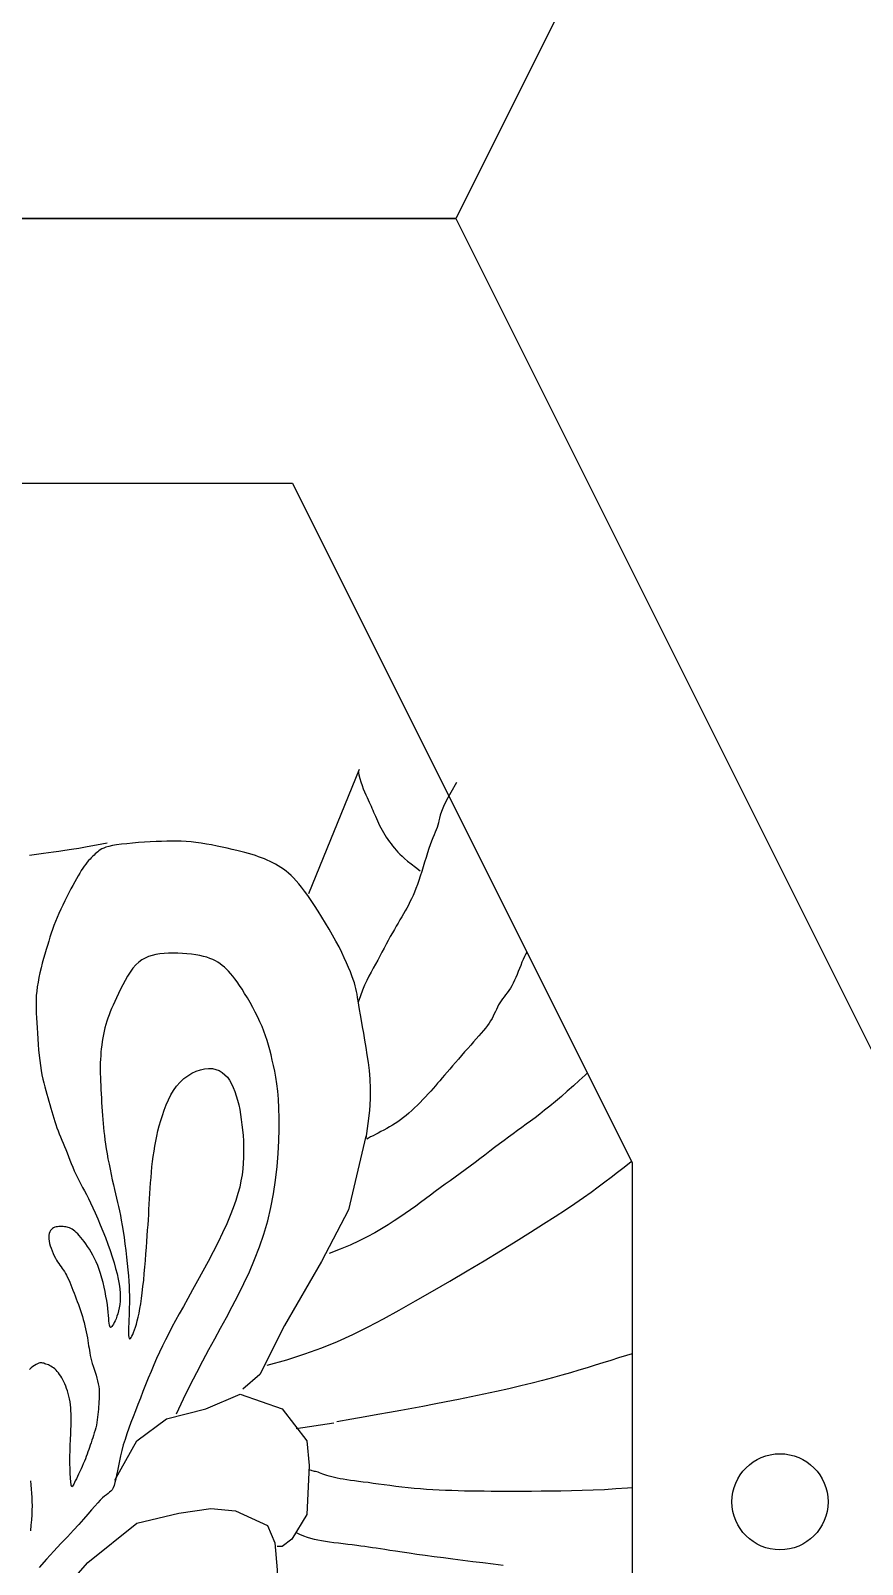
# Model space of a CAD drawing. Extents: x 377 to 3679, y 2766 to 6385.
# Drawn here: x 2138.5 to 2232.9, y 4378.4 to 4552.4 of the extents above; entities that cross this region are included whole.
import ezdxf

# ---------------------------------------------------------------- set-up
doc = ezdxf.new("R2010")
doc.units = 0
doc.header["$MEASUREMENT"] = 0
doc.layers.add('3', color=3, linetype='CONTINUOUS')
doc.layers.add('7', color=7, linetype='CONTINUOUS')

msp = doc.modelspace()

# ---------------------------------------------------------------- linework, layer by layer
at = {"layer": '3'}
for points in [[(2175.79, 4468.56), (2170.07, 4454.49)], [(2175.69, 4468.4), (2175.77, 4467.98), (2175.87, 4467.56), (2175.99, 4467.16), (2176.13, 4466.77), (2176.27, 4466.4), (2176.42, 4466.05), (2176.56, 4465.72), (2176.7, 4465.42), (2176.83, 4465.14), (2176.95, 4464.88), (2177.06, 4464.64), (2177.16, 4464.41), (2177.26, 4464.19), (2177.35, 4463.97), (2177.45, 4463.75), (2177.55, 4463.52), (2177.66, 4463.28), (2177.77, 4463.02), (2177.88, 4462.76), (2178, 4462.5), (2178.13, 4462.23), (2178.27, 4461.96), (2178.41, 4461.69), (2178.56, 4461.42), (2178.72, 4461.15), (2178.88, 4460.89), (2179.05, 4460.64), (2179.23, 4460.39), (2179.42, 4460.15), (2179.6, 4459.91), (2179.8, 4459.67), (2180, 4459.44), (2180.2, 4459.21), (2180.42, 4458.98), (2180.67, 4458.73), (2180.95, 4458.47), (2181.29, 4458.18), (2181.7, 4457.87), (2182.18, 4457.51), (2182.74, 4457.1)], [(2186.84, 4467.09), (2186.2, 4465.98), (2185.71, 4465.09), (2185.37, 4464.38), (2185.14, 4463.82), (2185, 4463.38), (2184.91, 4463.04), (2184.86, 4462.76), (2184.81, 4462.51), (2184.74, 4462.26), (2184.65, 4462.01), (2184.55, 4461.75), (2184.43, 4461.46), (2184.3, 4461.16), (2184.16, 4460.83), (2184.01, 4460.46), (2183.86, 4460.05), (2183.71, 4459.6), (2183.55, 4459.11), (2183.39, 4458.6), (2183.23, 4458.07), (2183.07, 4457.53), (2182.91, 4457), (2182.74, 4456.48), (2182.58, 4455.99), (2182.41, 4455.52), (2182.25, 4455.08), (2182.08, 4454.67), (2181.92, 4454.29), (2181.75, 4453.92), (2181.57, 4453.56), (2181.39, 4453.21), (2181.21, 4452.87), (2181.02, 4452.54), (2180.83, 4452.2), (2180.64, 4451.86), (2180.43, 4451.52), (2180.23, 4451.16), (2180.01, 4450.8), (2179.8, 4450.43), (2179.57, 4450.04), (2179.34, 4449.63), (2179.11, 4449.2), (2178.88, 4448.77), (2178.64, 4448.33), (2178.39, 4447.88), (2178.15, 4447.42), (2177.91, 4446.97), (2177.66, 4446.51), (2177.41, 4446.06), (2177.17, 4445.61), (2176.92, 4445.14), (2176.68, 4444.64), (2176.43, 4444.11), (2176.18, 4443.54), (2175.94, 4442.9), (2175.69, 4442.2)], [(2176.59, 4426.75), (2176.84, 4428.43), (2177, 4429.92), (2177.08, 4431.24), (2177.1, 4432.42), (2177.05, 4433.48), (2176.97, 4434.46), (2176.85, 4435.36), (2176.72, 4436.22), (2176.59, 4437.06), (2176.46, 4437.88), (2176.32, 4438.66), (2176.19, 4439.41), (2176.07, 4440.11), (2175.96, 4440.76), (2175.86, 4441.35), (2175.77, 4441.87), (2175.69, 4442.33), (2175.63, 4442.73), (2175.57, 4443.09), (2175.5, 4443.42), (2175.44, 4443.74), (2175.36, 4444.06), (2175.26, 4444.4), (2175.14, 4444.77), (2174.99, 4445.18), (2174.82, 4445.63), (2174.61, 4446.13), (2174.38, 4446.66), (2174.12, 4447.23), (2173.83, 4447.83), (2173.52, 4448.45), (2173.17, 4449.11), (2172.8, 4449.78), (2172.41, 4450.47), (2172, 4451.16), (2171.58, 4451.84), (2171.17, 4452.51), (2170.75, 4453.15), (2170.35, 4453.74), (2169.97, 4454.29), (2169.62, 4454.79), (2169.28, 4455.23), (2168.97, 4455.62), (2168.66, 4455.97), (2168.37, 4456.28), (2168.08, 4456.56), (2167.8, 4456.82), (2167.51, 4457.05), (2167.23, 4457.27), (2166.93, 4457.47), (2166.63, 4457.66), (2166.33, 4457.84), (2166.02, 4458), (2165.7, 4458.16), (2165.38, 4458.3), (2165.06, 4458.44), (2164.72, 4458.57), (2164.38, 4458.69), (2164.03, 4458.81), (2163.66, 4458.93), (2163.26, 4459.04), (2162.85, 4459.16), (2162.4, 4459.28), (2161.91, 4459.4), (2161.39, 4459.52), (2160.84, 4459.65), (2160.27, 4459.78), (2159.68, 4459.9), (2159.07, 4460.02), (2158.47, 4460.12), (2157.88, 4460.22), (2157.29, 4460.3), (2156.73, 4460.36), (2156.18, 4460.41), (2155.63, 4460.44), (2155.09, 4460.45), (2154.53, 4460.46), (2153.97, 4460.45), (2153.38, 4460.43), (2152.76, 4460.41), (2152.11, 4460.37), (2151.44, 4460.33), (2150.76, 4460.28), (2150.09, 4460.23), (2149.45, 4460.16), (2148.84, 4460.1), (2148.29, 4460.02), (2147.81, 4459.94), (2147.41, 4459.86), (2147.08, 4459.77), (2146.82, 4459.67), (2146.6, 4459.57), (2146.42, 4459.47), (2146.27, 4459.36), (2146.14, 4459.24), (2146.01, 4459.12), (2145.87, 4459), (2145.73, 4458.87), (2145.58, 4458.73), (2145.42, 4458.57), (2145.27, 4458.41), (2145.1, 4458.24), (2144.94, 4458.05), (2144.78, 4457.84), (2144.61, 4457.62), (2144.45, 4457.37), (2144.28, 4457.11), (2144.1, 4456.82), (2143.92, 4456.52), (2143.74, 4456.18), (2143.54, 4455.82), (2143.33, 4455.44), (2143.11, 4455.03), (2142.88, 4454.59), (2142.64, 4454.14), (2142.41, 4453.67), (2142.17, 4453.2), (2141.95, 4452.72), (2141.73, 4452.25), (2141.53, 4451.78), (2141.34, 4451.33), (2141.17, 4450.88), (2141.01, 4450.44), (2140.86, 4450), (2140.72, 4449.55), (2140.58, 4449.1), (2140.44, 4448.63), (2140.3, 4448.15), (2140.15, 4447.65), (2140, 4447.13), (2139.86, 4446.61), (2139.72, 4446.07), (2139.59, 4445.53), (2139.47, 4445), (2139.37, 4444.47), (2139.29, 4443.95), (2139.22, 4443.44), (2139.18, 4442.95), (2139.16, 4442.46), (2139.16, 4441.96), (2139.16, 4441.46), (2139.18, 4440.95), (2139.2, 4440.41), (2139.23, 4439.85), (2139.26, 4439.27), (2139.3, 4438.66), (2139.34, 4438.03), (2139.38, 4437.41), (2139.44, 4436.78), (2139.5, 4436.16), (2139.56, 4435.57), (2139.64, 4435), (2139.73, 4434.46), (2139.82, 4433.96), (2139.93, 4433.48), (2140.03, 4433.03), (2140.14, 4432.59), (2140.26, 4432.18), (2140.37, 4431.77), (2140.49, 4431.37), (2140.6, 4430.97), (2140.71, 4430.57), (2140.82, 4430.18), (2140.93, 4429.8), (2141.04, 4429.42), (2141.15, 4429.04), (2141.27, 4428.67), (2141.39, 4428.31), (2141.51, 4427.95), (2141.65, 4427.61), (2141.78, 4427.26), (2141.92, 4426.91), (2142.06, 4426.56), (2142.21, 4426.21), (2142.36, 4425.84), (2142.51, 4425.47), (2142.66, 4425.09), (2142.82, 4424.69), (2142.98, 4424.29), (2143.15, 4423.89), (2143.32, 4423.48), (2143.49, 4423.08), (2143.67, 4422.69), (2143.85, 4422.3), (2144.04, 4421.93), (2144.23, 4421.56), (2144.43, 4421.18), (2144.64, 4420.79), (2144.86, 4420.38), (2145.09, 4419.93), (2145.34, 4419.44), (2145.6, 4418.89), (2145.87, 4418.29), (2146.15, 4417.64), (2146.44, 4416.95), (2146.73, 4416.23), (2147.02, 4415.5), (2147.29, 4414.76), (2147.55, 4414.03), (2147.78, 4413.33), (2148, 4412.64), (2148.18, 4411.99), (2148.34, 4411.38), (2148.47, 4410.79), (2148.58, 4410.23), (2148.65, 4409.7), (2148.7, 4409.21), (2148.71, 4408.74), (2148.7, 4408.3), (2148.66, 4407.9), (2148.59, 4407.52), (2148.52, 4407.18), (2148.42, 4406.86), (2148.32, 4406.57), (2148.22, 4406.3), (2148.11, 4406.07), (2148.01, 4405.85), (2147.92, 4405.67), (2147.83, 4405.52), (2147.75, 4405.41), (2147.68, 4405.35), (2147.61, 4405.32), (2147.56, 4405.35), (2147.51, 4405.44), (2147.47, 4405.58), (2147.44, 4405.78), (2147.42, 4406.02), (2147.39, 4406.32), (2147.37, 4406.66), (2147.33, 4407.03), (2147.29, 4407.45), (2147.24, 4407.89), (2147.17, 4408.37), (2147.08, 4408.86), (2146.99, 4409.37), (2146.88, 4409.89), (2146.75, 4410.4), (2146.61, 4410.91), (2146.47, 4411.41), (2146.31, 4411.88), (2146.14, 4412.33), (2145.96, 4412.75), (2145.78, 4413.14), (2145.59, 4413.51), (2145.39, 4413.86), (2145.2, 4414.18), (2145, 4414.49), (2144.81, 4414.77), (2144.61, 4415.04), (2144.42, 4415.29), (2144.24, 4415.52), (2144.05, 4415.73), (2143.88, 4415.92), (2143.71, 4416.08), (2143.54, 4416.23), (2143.38, 4416.35), (2143.23, 4416.46), (2143.09, 4416.54), (2142.95, 4416.6), (2142.81, 4416.65), (2142.67, 4416.68), (2142.53, 4416.71), (2142.39, 4416.73), (2142.24, 4416.74), (2142.08, 4416.75), (2141.92, 4416.75), (2141.75, 4416.74), (2141.59, 4416.73), (2141.43, 4416.7), (2141.28, 4416.66), (2141.14, 4416.6), (2141.01, 4416.52), (2140.89, 4416.42), (2140.79, 4416.29), (2140.71, 4416.14), (2140.65, 4415.97), (2140.61, 4415.78), (2140.59, 4415.57), (2140.6, 4415.35), (2140.62, 4415.1), (2140.68, 4414.84), (2140.75, 4414.56), (2140.85, 4414.28), (2140.96, 4413.99), (2141.08, 4413.71), (2141.2, 4413.44), (2141.34, 4413.18), (2141.47, 4412.94), (2141.6, 4412.73), (2141.73, 4412.54), (2141.86, 4412.36), (2141.99, 4412.18), (2142.11, 4412.01), (2142.24, 4411.83), (2142.36, 4411.65), (2142.48, 4411.44), (2142.61, 4411.22), (2142.73, 4410.97), (2142.85, 4410.71), (2142.97, 4410.43), (2143.1, 4410.13), (2143.22, 4409.83), (2143.34, 4409.52), (2143.47, 4409.2), (2143.59, 4408.89), (2143.71, 4408.56), (2143.83, 4408.24), (2143.95, 4407.91), (2144.07, 4407.58), (2144.18, 4407.24), (2144.29, 4406.9), (2144.4, 4406.56), (2144.5, 4406.21), (2144.59, 4405.85), (2144.68, 4405.5), (2144.76, 4405.15), (2144.84, 4404.81), (2144.91, 4404.47), (2144.97, 4404.14), (2145.02, 4403.83), (2145.07, 4403.53), (2145.11, 4403.24), (2145.16, 4402.96), (2145.2, 4402.68), (2145.24, 4402.41), (2145.3, 4402.13), (2145.36, 4401.84), (2145.43, 4401.54), (2145.52, 4401.23), (2145.62, 4400.91), (2145.73, 4400.58), (2145.84, 4400.24), (2145.95, 4399.91), (2146.05, 4399.57), (2146.13, 4399.24), (2146.2, 4398.92), (2146.26, 4398.62), (2146.29, 4398.32), (2146.31, 4398.03), (2146.32, 4397.74), (2146.31, 4397.46), (2146.3, 4397.18), (2146.28, 4396.9), (2146.26, 4396.61), (2146.24, 4396.32), (2146.22, 4396.03), (2146.19, 4395.73), (2146.17, 4395.44), (2146.13, 4395.14), (2146.09, 4394.84), (2146.04, 4394.54), (2145.99, 4394.24), (2145.92, 4393.94), (2145.85, 4393.65), (2145.76, 4393.36), (2145.68, 4393.07), (2145.59, 4392.79), (2145.49, 4392.51), (2145.4, 4392.24), (2145.3, 4391.97), (2145.21, 4391.71), (2145.12, 4391.45), (2145.03, 4391.19), (2144.94, 4390.93), (2144.84, 4390.67), (2144.74, 4390.4), (2144.63, 4390.13), (2144.51, 4389.84), (2144.38, 4389.55), (2144.25, 4389.26), (2144.11, 4388.96), (2143.98, 4388.68), (2143.84, 4388.4), (2143.72, 4388.15), (2143.6, 4387.92), (2143.5, 4387.71), (2143.42, 4387.55), (2143.35, 4387.42), (2143.29, 4387.32), (2143.25, 4387.27), (2143.22, 4387.25), (2143.19, 4387.27), (2143.17, 4387.32), (2143.15, 4387.41), (2143.12, 4387.55), (2143.1, 4387.71), (2143.09, 4387.9), (2143.07, 4388.12), (2143.05, 4388.36), (2143.03, 4388.62), (2143.02, 4388.89), (2143.01, 4389.16), (2143, 4389.44), (2142.99, 4389.72), (2142.99, 4390), (2142.99, 4390.29), (2142.99, 4390.58), (2142.99, 4390.88), (2143, 4391.18), (2143.01, 4391.48), (2143.02, 4391.79), (2143.03, 4392.11), (2143.05, 4392.43), (2143.06, 4392.75), (2143.08, 4393.08), (2143.09, 4393.42), (2143.11, 4393.76), (2143.12, 4394.1), (2143.13, 4394.45), (2143.13, 4394.81), (2143.13, 4395.16), (2143.12, 4395.51), (2143.11, 4395.87), (2143.09, 4396.21), (2143.05, 4396.55), (2143.01, 4396.89), (2142.95, 4397.21), (2142.88, 4397.52), (2142.8, 4397.82), (2142.71, 4398.11), (2142.62, 4398.39), (2142.52, 4398.65), (2142.41, 4398.91), (2142.3, 4399.15), (2142.18, 4399.38), (2142.07, 4399.6), (2141.95, 4399.8), (2141.82, 4399.99), (2141.7, 4400.16), (2141.56, 4400.32), (2141.43, 4400.47), (2141.29, 4400.6), (2141.14, 4400.71), (2140.99, 4400.81), (2140.84, 4400.9), (2140.69, 4400.98), (2140.55, 4401.05), (2140.4, 4401.1), (2140.27, 4401.15), (2140.14, 4401.2), (2140.02, 4401.24), (2139.91, 4401.27), (2139.8, 4401.28), (2139.69, 4401.29), (2139.57, 4401.28), (2139.45, 4401.25), (2139.31, 4401.19), (2139.16, 4401.12), (2138.98, 4401.01), (2138.79, 4400.88), (2138.6, 4400.72), (2138.39, 4400.53)], [(2147.23, 4460.22), (2146.02, 4459.99), (2144.95, 4459.8), (2144.01, 4459.63), (2143.17, 4459.49), (2142.42, 4459.38), (2141.75, 4459.28), (2141.13, 4459.19), (2140.55, 4459.11), (2139.99, 4459.04), (2139.45, 4458.96), (2138.93, 4458.89), (2138.42, 4458.82)], [(2155.07, 4395.5), (2155.88, 4397.2), (2156.65, 4398.75), (2157.38, 4400.18), (2158.08, 4401.52), (2158.76, 4402.79), (2159.42, 4404.02), (2160.08, 4405.23), (2160.74, 4406.44), (2161.41, 4407.69), (2162.07, 4408.96), (2162.72, 4410.28), (2163.35, 4411.62), (2163.95, 4413.01), (2164.5, 4414.43), (2165, 4415.88), (2165.44, 4417.38), (2165.8, 4418.91), (2166.1, 4420.46), (2166.33, 4422.01), (2166.51, 4423.54), (2166.63, 4425.03), (2166.71, 4426.45), (2166.74, 4427.8), (2166.74, 4429.04), (2166.71, 4430.16), (2166.65, 4431.18), (2166.57, 4432.1), (2166.47, 4432.93), (2166.35, 4433.69), (2166.22, 4434.38), (2166.09, 4435.03), (2165.95, 4435.63), (2165.81, 4436.21), (2165.67, 4436.77), (2165.52, 4437.31), (2165.36, 4437.85), (2165.18, 4438.37), (2164.99, 4438.89), (2164.79, 4439.42), (2164.55, 4439.95), (2164.3, 4440.5), (2164.02, 4441.05), (2163.73, 4441.6), (2163.43, 4442.14), (2163.12, 4442.67), (2162.81, 4443.17), (2162.52, 4443.65), (2162.23, 4444.09), (2161.96, 4444.48), (2161.7, 4444.84), (2161.46, 4445.16), (2161.22, 4445.45), (2160.98, 4445.71), (2160.75, 4445.95), (2160.52, 4446.16), (2160.28, 4446.36), (2160.03, 4446.55), (2159.76, 4446.72), (2159.49, 4446.88), (2159.19, 4447.02), (2158.87, 4447.16), (2158.52, 4447.28), (2158.13, 4447.38), (2157.72, 4447.48), (2157.26, 4447.56), (2156.78, 4447.62), (2156.27, 4447.68), (2155.75, 4447.72), (2155.22, 4447.74), (2154.69, 4447.75), (2154.17, 4447.74), (2153.67, 4447.71), (2153.2, 4447.67), (2152.75, 4447.6), (2152.32, 4447.5), (2151.91, 4447.37), (2151.52, 4447.2), (2151.15, 4446.99), (2150.8, 4446.73), (2150.46, 4446.41), (2150.14, 4446.03), (2149.83, 4445.61), (2149.53, 4445.14), (2149.25, 4444.66), (2148.98, 4444.15), (2148.73, 4443.65), (2148.5, 4443.16), (2148.28, 4442.69), (2148.08, 4442.26), (2147.89, 4441.85), (2147.72, 4441.46), (2147.57, 4441.1), (2147.43, 4440.74), (2147.3, 4440.39), (2147.18, 4440.03), (2147.07, 4439.67), (2146.97, 4439.3), (2146.88, 4438.92), (2146.79, 4438.53), (2146.72, 4438.13), (2146.65, 4437.73), (2146.6, 4437.32), (2146.55, 4436.92), (2146.51, 4436.52), (2146.48, 4436.12), (2146.46, 4435.72), (2146.44, 4435.32), (2146.43, 4434.92), (2146.43, 4434.51), (2146.44, 4434.09), (2146.45, 4433.66), (2146.46, 4433.22), (2146.48, 4432.76), (2146.51, 4432.28), (2146.53, 4431.8), (2146.56, 4431.31), (2146.59, 4430.82), (2146.63, 4430.32), (2146.66, 4429.84), (2146.7, 4429.36), (2146.73, 4428.9), (2146.77, 4428.44), (2146.81, 4427.99), (2146.85, 4427.53), (2146.9, 4427.06), (2146.96, 4426.58), (2147.03, 4426.08), (2147.11, 4425.55), (2147.21, 4425), (2147.31, 4424.42), (2147.43, 4423.83), (2147.54, 4423.24), (2147.67, 4422.64), (2147.79, 4422.06), (2147.92, 4421.49), (2148.04, 4420.96), (2148.16, 4420.45), (2148.28, 4419.96), (2148.39, 4419.49), (2148.5, 4419.02), (2148.61, 4418.53), (2148.72, 4418.02), (2148.82, 4417.47), (2148.93, 4416.87), (2149.03, 4416.21), (2149.14, 4415.51), (2149.23, 4414.78), (2149.33, 4414.03), (2149.42, 4413.28), (2149.5, 4412.54), (2149.57, 4411.83), (2149.63, 4411.16), (2149.67, 4410.54), (2149.71, 4409.97), (2149.73, 4409.44), (2149.74, 4408.94), (2149.75, 4408.47), (2149.74, 4408.01), (2149.73, 4407.56), (2149.72, 4407.11), (2149.7, 4406.66), (2149.68, 4406.21), (2149.66, 4405.77), (2149.64, 4405.36), (2149.63, 4404.98), (2149.63, 4404.65), (2149.65, 4404.38), (2149.67, 4404.19), (2149.72, 4404.07), (2149.77, 4404.03), (2149.85, 4404.06), (2149.93, 4404.15), (2150.02, 4404.3), (2150.12, 4404.5), (2150.22, 4404.74), (2150.32, 4405.02), (2150.43, 4405.34), (2150.53, 4405.68), (2150.63, 4406.06), (2150.74, 4406.48), (2150.84, 4406.94), (2150.93, 4407.45), (2151.02, 4408), (2151.11, 4408.6), (2151.2, 4409.25), (2151.28, 4409.95), (2151.36, 4410.67), (2151.43, 4411.41), (2151.5, 4412.16), (2151.56, 4412.91), (2151.62, 4413.65), (2151.67, 4414.36), (2151.72, 4415.04), (2151.77, 4415.69), (2151.81, 4416.32), (2151.85, 4416.93), (2151.89, 4417.52), (2151.93, 4418.11), (2151.96, 4418.7), (2152, 4419.28), (2152.03, 4419.88), (2152.07, 4420.48), (2152.11, 4421.09), (2152.15, 4421.7), (2152.19, 4422.31), (2152.25, 4422.92), (2152.3, 4423.52), (2152.37, 4424.11), (2152.44, 4424.7), (2152.53, 4425.28), (2152.62, 4425.86), (2152.73, 4426.44), (2152.85, 4427.01), (2152.98, 4427.59), (2153.13, 4428.17), (2153.3, 4428.76), (2153.48, 4429.35), (2153.69, 4429.95), (2153.91, 4430.54), (2154.17, 4431.12), (2154.45, 4431.67), (2154.76, 4432.19), (2155.1, 4432.68), (2155.49, 4433.13), (2155.9, 4433.52), (2156.35, 4433.85), (2156.82, 4434.14), (2157.31, 4434.36), (2157.79, 4434.53), (2158.27, 4434.63), (2158.73, 4434.68), (2159.16, 4434.66), (2159.56, 4434.57), (2159.93, 4434.43), (2160.27, 4434.23), (2160.57, 4433.97), (2160.85, 4433.67), (2161.1, 4433.33), (2161.33, 4432.94), (2161.53, 4432.52), (2161.71, 4432.07), (2161.87, 4431.59), (2162.02, 4431.09), (2162.14, 4430.56), (2162.25, 4430.02), (2162.35, 4429.46), (2162.43, 4428.88), (2162.51, 4428.29), (2162.57, 4427.7), (2162.63, 4427.09), (2162.67, 4426.48), (2162.69, 4425.86), (2162.7, 4425.22), (2162.69, 4424.58), (2162.66, 4423.94), (2162.6, 4423.28), (2162.52, 4422.61), (2162.4, 4421.93), (2162.25, 4421.22), (2162.06, 4420.48), (2161.82, 4419.7), (2161.53, 4418.88), (2161.19, 4418), (2160.79, 4417.05), (2160.32, 4416.05), (2159.8, 4414.99), (2159.25, 4413.9), (2158.67, 4412.79), (2158.07, 4411.69), (2157.48, 4410.61), (2156.91, 4409.58), (2156.37, 4408.6), (2155.87, 4407.7), (2155.4, 4406.86), (2154.97, 4406.08), (2154.57, 4405.33), (2154.2, 4404.62), (2153.84, 4403.92), (2153.49, 4403.22), (2153.16, 4402.52), (2152.83, 4401.79), (2152.51, 4401.05), (2152.19, 4400.3), (2151.88, 4399.54), (2151.57, 4398.79), (2151.27, 4398.04), (2150.98, 4397.3), (2150.7, 4396.57), (2150.42, 4395.87), (2150.16, 4395.18), (2149.9, 4394.52), (2149.67, 4393.87), (2149.44, 4393.23), (2149.24, 4392.6), (2149.05, 4391.98), (2148.88, 4391.37), (2148.74, 4390.76), (2148.61, 4390.17), (2148.49, 4389.6), (2148.39, 4389.06), (2148.29, 4388.56), (2148.2, 4388.1), (2148.1, 4387.71), (2148, 4387.37), (2147.89, 4387.11), (2147.77, 4386.91), (2147.64, 4386.75), (2147.49, 4386.61), (2147.32, 4386.48), (2147.13, 4386.34), (2146.93, 4386.18), (2146.7, 4385.98), (2146.44, 4385.73), (2146.15, 4385.41), (2145.82, 4385.04), (2145.45, 4384.62), (2145.02, 4384.13), (2144.54, 4383.58), (2144, 4382.98), (2143.39, 4382.31), (2142.71, 4381.58), (2141.97, 4380.8), (2141.18, 4379.95), (2140.35, 4379.05), (2139.5, 4378.09)], [(2194.83, 4447.88), (2194.73, 4447.69), (2194.57, 4447.37), (2194.42, 4447.04), (2194.27, 4446.71), (2194.13, 4446.36), (2194, 4446.02), (2193.86, 4445.67), (2193.72, 4445.33), (2193.58, 4444.99), (2193.44, 4444.67), (2193.29, 4444.35), (2193.13, 4444.06), (2192.96, 4443.78), (2192.78, 4443.52), (2192.6, 4443.27), (2192.42, 4443.04), (2192.25, 4442.81), (2192.07, 4442.58), (2191.91, 4442.35), (2191.76, 4442.12), (2191.62, 4441.88), (2191.5, 4441.64), (2191.38, 4441.38), (2191.26, 4441.13), (2191.14, 4440.87), (2191.02, 4440.6), (2190.88, 4440.34), (2190.72, 4440.07), (2190.55, 4439.81), (2190.35, 4439.54), (2190.14, 4439.26), (2189.91, 4438.98), (2189.65, 4438.68), (2189.38, 4438.37), (2189.09, 4438.05), (2188.78, 4437.7), (2188.46, 4437.33), (2188.12, 4436.94), (2187.77, 4436.55), (2187.42, 4436.14), (2187.07, 4435.74), (2186.73, 4435.34), (2186.39, 4434.96), (2186.08, 4434.59), (2185.78, 4434.24), (2185.5, 4433.91), (2185.23, 4433.6), (2184.97, 4433.29), (2184.71, 4433), (2184.45, 4432.7), (2184.19, 4432.41), (2183.92, 4432.1), (2183.63, 4431.79), (2183.34, 4431.47), (2183.04, 4431.15), (2182.73, 4430.83), (2182.41, 4430.51), (2182.1, 4430.2), (2181.78, 4429.9), (2181.46, 4429.62), (2181.14, 4429.35), (2180.83, 4429.1), (2180.51, 4428.86), (2180.2, 4428.64), (2179.88, 4428.43), (2179.57, 4428.23), (2179.25, 4428.04), (2178.93, 4427.86), (2178.61, 4427.68), (2178.28, 4427.51), (2177.97, 4427.35), (2177.66, 4427.2), (2177.38, 4427.05), (2177.11, 4426.91), (2176.88, 4426.77), (2176.68, 4426.64)], [(2201.69, 4434.16), (2201.44, 4433.91), (2200.78, 4433.31), (2200.11, 4432.69), (2199.42, 4432.09), (2198.75, 4431.5), (2198.08, 4430.93), (2197.45, 4430.41), (2196.85, 4429.93), (2196.29, 4429.49), (2195.76, 4429.09), (2195.25, 4428.71), (2194.75, 4428.34), (2194.26, 4427.99), (2193.77, 4427.63), (2193.27, 4427.27), (2192.76, 4426.9), (2192.24, 4426.51), (2191.71, 4426.11), (2191.17, 4425.7), (2190.62, 4425.28), (2190.07, 4424.86), (2189.51, 4424.44), (2188.95, 4424.02), (2188.39, 4423.6), (2187.82, 4423.19), (2187.25, 4422.77), (2186.69, 4422.36), (2186.12, 4421.95), (2185.56, 4421.54), (2185, 4421.13), (2184.44, 4420.72), (2183.89, 4420.31), (2183.34, 4419.9), (2182.78, 4419.49), (2182.22, 4419.07), (2181.64, 4418.66), (2181.04, 4418.24), (2180.42, 4417.81), (2179.77, 4417.38), (2179.08, 4416.94), (2178.35, 4416.49), (2177.57, 4416.04), (2176.72, 4415.58), (2175.79, 4415.12), (2174.77, 4414.65), (2173.65, 4414.17), (2172.42, 4413.68)], [(2176.55, 4426.99), (2174.6, 4418.63), (2171.53, 4412.78), (2167.34, 4405.54), (2164.55, 4399.96), (2162.6, 4398.29)], [(2165.38, 4401.02), (2167.61, 4401.64), (2169.66, 4402.3), (2171.56, 4402.99), (2173.36, 4403.73), (2175.1, 4404.52), (2176.82, 4405.36), (2178.55, 4406.27), (2180.34, 4407.25), (2182.21, 4408.31), (2184.14, 4409.42), (2186.11, 4410.56), (2188.07, 4411.73), (2190, 4412.88), (2191.86, 4414.01), (2193.62, 4415.1), (2195.25, 4416.11), (2196.71, 4417.04), (2198.03, 4417.89), (2199.21, 4418.66), (2200.28, 4419.38), (2201.24, 4420.04), (2202.12, 4420.66), (2202.93, 4421.25), (2203.69, 4421.81), (2204.41, 4422.36), (2205.13, 4422.91), (2205.87, 4423.49), (2206.65, 4424.12), (2206.7, 4424.15)], [(2206.79, 4402.32), (2206.13, 4402.12), (2205.24, 4401.85), (2204.35, 4401.57), (2203.46, 4401.3), (2202.57, 4401.02), (2201.67, 4400.74), (2200.74, 4400.46), (2199.79, 4400.17), (2198.79, 4399.88), (2197.74, 4399.58), (2196.62, 4399.28), (2195.42, 4398.98), (2194.14, 4398.67), (2192.79, 4398.36), (2191.39, 4398.05), (2189.96, 4397.74), (2188.52, 4397.44), (2187.09, 4397.15), (2185.68, 4396.87), (2184.33, 4396.6), (2183.04, 4396.36), (2181.78, 4396.12), (2180.53, 4395.89), (2179.26, 4395.66), (2177.92, 4395.42), (2176.5, 4395.17), (2174.96, 4394.9), (2173.26, 4394.61)], [(2148.09, 4387.98), (2150.6, 4392.44), (2153.95, 4394.95), (2158.42, 4396.06), (2162.32, 4397.73), (2167.07, 4396.06), (2169.86, 4392.44), (2170.13, 4389.65), (2169.86, 4384.08), (2168.18, 4381.29), (2167.07, 4380.45), (2166.51, 4380.45)], [(2172.92, 4394.46), (2168.66, 4393.81)], [(2138.51, 4387.92), (2138.56, 4387.45), (2138.6, 4386.98), (2138.64, 4386.51), (2138.66, 4386.04), (2138.68, 4385.56), (2138.69, 4385.08), (2138.68, 4384.57), (2138.66, 4384.04), (2138.62, 4383.48), (2138.57, 4382.89), (2138.5, 4382.26)], [(2206.79, 4387.12), (2206.24, 4387.07), (2204.93, 4386.99), (2203.64, 4386.91), (2202.36, 4386.86), (2201.12, 4386.81), (2199.89, 4386.78), (2198.7, 4386.75), (2197.55, 4386.74), (2196.44, 4386.73), (2195.37, 4386.72), (2194.34, 4386.72), (2193.37, 4386.72), (2192.46, 4386.72), (2191.59, 4386.72), (2190.77, 4386.72), (2189.98, 4386.73), (2189.22, 4386.73), (2188.48, 4386.74), (2187.75, 4386.76), (2187.03, 4386.77), (2186.32, 4386.8), (2185.6, 4386.83), (2184.88, 4386.86), (2184.17, 4386.9), (2183.46, 4386.95), (2182.75, 4387), (2182.05, 4387.06), (2181.35, 4387.13), (2180.65, 4387.2), (2179.97, 4387.29), (2179.3, 4387.37), (2178.64, 4387.46), (2178.01, 4387.54), (2177.4, 4387.63), (2176.82, 4387.71), (2176.27, 4387.78), (2175.75, 4387.85), (2175.27, 4387.91), (2174.82, 4387.97), (2174.4, 4388.03), (2174.01, 4388.09), (2173.64, 4388.15), (2173.3, 4388.21), (2172.99, 4388.28), (2172.69, 4388.35), (2172.41, 4388.43), (2172.15, 4388.51), (2171.92, 4388.6), (2171.7, 4388.68), (2171.49, 4388.75), (2171.31, 4388.82), (2171.14, 4388.88), (2170.99, 4388.92), (2170.85, 4388.96), (2170.73, 4388.99), (2170.61, 4389.02), (2170.49, 4389.05), (2170.38, 4389.08), (2170.26, 4389.12), (2170.14, 4389.18)], [(2129.95, 4366.12), (2136.09, 4370.58), (2139.44, 4372.25), (2145.02, 4378.66), (2150.6, 4383.12), (2155.34, 4384.23), (2158.97, 4384.79), (2161.76, 4384.51), (2165.39, 4382.84), (2166.22, 4380.89), (2166.5, 4377.82), (2166.5, 4374.76), (2162.32, 4370.02), (2158.69, 4368.91), (2158.13, 4368.63)], [(2192.15, 4378.32), (2191, 4378.46), (2189.85, 4378.6), (2188.7, 4378.74), (2187.56, 4378.88), (2186.45, 4379.03), (2185.36, 4379.17), (2184.31, 4379.31), (2183.31, 4379.44), (2182.36, 4379.57), (2181.48, 4379.7), (2180.67, 4379.81), (2179.94, 4379.92), (2179.29, 4380.02), (2178.72, 4380.11), (2178.21, 4380.19), (2177.74, 4380.26), (2177.31, 4380.33), (2176.88, 4380.4), (2176.45, 4380.46), (2176, 4380.52), (2175.53, 4380.58), (2175.03, 4380.65), (2174.51, 4380.71), (2173.98, 4380.77), (2173.46, 4380.83), (2172.94, 4380.9), (2172.45, 4380.96), (2171.98, 4381.03), (2171.54, 4381.1), (2171.13, 4381.17), (2170.73, 4381.26), (2170.34, 4381.36), (2169.94, 4381.49), (2169.53, 4381.65), (2169.09, 4381.83), (2168.62, 4382.06)]]:
    msp.add_lwpolyline(points, dxfattribs=at)
msp.add_circle((2223.55, 4385.54), 5.45, dxfattribs=at)
at = {"layer": '7'}
for points in [[(2236.79, 4631.05), (2186.79, 4531.05), (2086.79, 4531.05), (2036.79, 4631.05), (2036.79, 4731.05), (2086.79, 4831.05), (2186.79, 4831.05), (2236.79, 4731.05)], [(2236.79, 4331.05), (2186.79, 4231.05), (2086.79, 4231.05), (2036.79, 4331.05), (2036.79, 4431.05), (2086.79, 4531.05), (2186.79, 4531.05), (2236.79, 4431.05)], [(2206.79, 4338.13), (2168.25, 4261.05), (2105.33, 4261.05), (2066.79, 4338.13), (2066.79, 4423.96), (2105.33, 4501.05), (2168.25, 4501.05), (2206.79, 4423.96)]]:
    msp.add_lwpolyline(points, close=True, dxfattribs=at)

doc.saveas('drawing.dxf')
